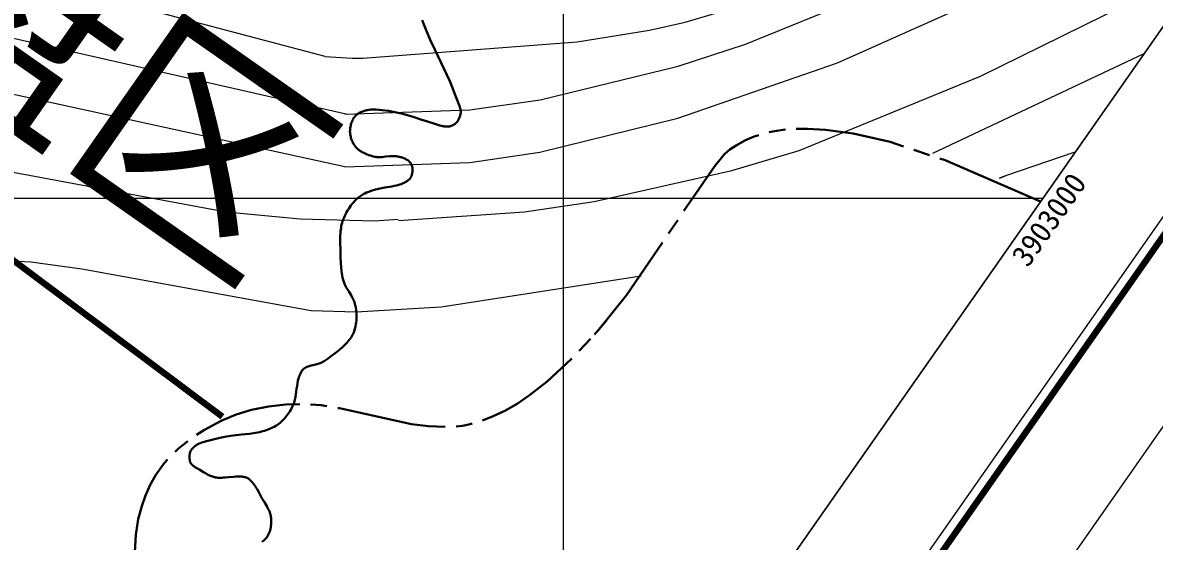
# Model space of a CAD drawing. Header units: inches. Extents: x 36473197 to 36486087, y 3899343 to 3911260.
# Drawn here: x 36483505 to 36484541, y 3902687 to 3903161 of the extents above; entities that cross this region are included whole.
import ezdxf

# ---------------------------------------------------------------- set-up
doc = ezdxf.new("R2010")
doc.units = ezdxf.units.IN
doc.header["$MEASUREMENT"] = 0
doc.linetypes.add('可采边界', pattern=[0.047, 0.02, -0.002, 0.003, -0.002, 0.02])
doc.layers.get('Defpoints').update_dxf_attribs({"lineweight": 0})
for name, color, linetype, lineweight in [('可采边界', 7, 'Continuous', 0), ('向北背斜轴', 7, 'Continuous', 0), ('四盘区辅运巷', 7, 'Continuous', 0), ('水系', 7, 'Continuous', 0), ('等值线', 7, 'Continuous', 0), ('经纬网', 7, 'Continuous', 0), ('西区开拓设计', 7, 'Continuous', 0), ('采掘图', 7, 'Continuous', 0)]:
    doc.layers.add(name, color=color, linetype=linetype, lineweight=lineweight)
doc.styles.add('仿宋', font='simfang.ttf')
doc.styles.add('黑体', font='simhei.ttf')
doc.dimstyles.get("Standard").update_dxf_attribs({"dimtxt": 30, "dimasz": 20, "dimexe": 0.18, "dimexo": 0.0625, "dimgap": 0.09, "dimtad": 1, "dimdec": 0, "dimzin": 0, "dimdsep": 46, "dimtxsty": '仿宋', "dimcen": 0.09, "dimclrd": 150, "dimclre": 150, "dimadec": 0, "dimazin": 0, "dimtfac": 1, "dimtdec": 0, "dimtofl": 0, "dimtmove": 0, "dimatfit": 3, "dimfxl": 1, "dimtolj": 1, "dimtzin": 0, "dimlwd": 0, "dimarcsym": 0})

# ---------------------------------------------------------------- blocks, each defined once
blk = doc.blocks.new('*D205')
at = {"layer": 'Defpoints', "color": 0, "transparency": 16777216}
for p in [(36485936.1, 3904772.9), (36482207.8, 3899448.4), (36482358.8, 3899342.7)]:
    blk.add_point(p, dxfattribs=at)
at = {"layer": '四盘区辅运巷', "color": 150, "lineweight": -2, "transparency": 16777216}
for p, q in [((36485936.1, 3904772.8), (36486087.3, 3904667)), ((36482207.8, 3899448.4), (36482359, 3899342.6))]:
    blk.add_line(p, q, dxfattribs=at)
at = {"layer": '四盘区辅运巷', "color": 150, "lineweight": 0, "transparency": 16777216}
blk.add_line((36486075.7, 3904650.7), (36482370.3, 3899359), dxfattribs=at)
at = {"layer": '四盘区辅运巷', "color": 150, "transparency": 16777216}
for points in [[(36486073, 3904652.6), (36486078.4, 3904648.8), (36486087.2, 3904667.1)], [(36482367.6, 3899361), (36482373, 3899357.1), (36482358.8, 3899342.7)]]:
    blk.add_solid(points, dxfattribs=at)
at = {"layer": '四盘区辅运巷', "color": 0, "transparency": 16777216, "insert": (36484210.5, 3902013.6), "char_height": 30, "attachment_point": 5, "rotation": 54.9991, "style": '仿宋'}
blk.add_mtext('\\A1;650', dxfattribs=at)

msp = doc.modelspace()

# ---------------------------------------------------------------- linework, layer by layer
at = {"layer": '可采边界', "linetype": '可采边界', "lineweight": 30, "ltscale": 5000}
msp.add_line((36484039.5, 3902888.4), (36484028.6, 3902875.7), dxfattribs=at)
at = {"layer": '可采边界', "linetype": '可采边界', "lineweight": 30, "ltscale": 5000, "flags": 128}
msp.add_lwpolyline([(36484436.4, 3902997.3), (36484349.2, 3903035), (36484299.1, 3903051.8), (36484265.2, 3903059.6), (36484239.9, 3903063), (36484223.4, 3903063.9), (36484207, 3903063.5), (36484194.9, 3903062.1), (36484187, 3903060.6), (36484183.1, 3903059.6), (36484174.4, 3903056.7), (36484166, 3903053.1), (36484158, 3903048.7), (36484152.4, 3903044.9), (36484150.6, 3903043.4), (36484147.2, 3903040.2), (36484138.1, 3903029.4), (36484057.8, 3902911.8), (36484029.1, 3902876.2), (36484007, 3902853), (36483985.1, 3902832.8), (36483968.9, 3902820.1), (36483957.6, 3902812.3), (36483946.5, 3902806), (36483935.7, 3902800.9), (36483924.7, 3902796.6), (36483913.4, 3902793.3), (36483907.6, 3902792.1), (36483900, 3902791.3), (36483892.3, 3902791.1), (36483876.7, 3902791.9), (36483861.1, 3902793.8), (36483795.2, 3902808.2), (36483778.3, 3902811), (36483762.3, 3902812), (36483746.2, 3902811.6), (36483730.3, 3902809.9), (36483714.6, 3902806.9), (36483700.5, 3902802.4), (36483686.8, 3902796.7), (36483671.6, 3902788.6), (36483659.4, 3902780.6), (36483648, 3902771.5), (36483640.2, 3902764.1), (36483635.3, 3902758.7), (36483633.1, 3902755.9), (36483627.2, 3902747.3), (36483622.1, 3902738.1), (36483617.7, 3902728.6), (36483614.2, 3902718.7), (36483611.1, 3902706.8), (36483608.9, 3902692.5), (36483607.7, 3902671.8), (36483608.4, 3902650.2), (36483612.4, 3902616.9), (36483631.1, 3902534.7), (36483666.8, 3902422.1), (36483717.2, 3902302.6), (36483737.1, 3902264.3), (36483826.4, 3902126.1)], dxfattribs=at)
at = {"layer": '向北背斜轴', "color": 1, "lineweight": 100, "true_color": 0xff0000, "flags": 128}
msp.add_lwpolyline([(36482788.2, 3903184), (36482847.1, 3903146.2), (36482865.1, 3903136.8), (36482874.3, 3903132.9), (36482880.5, 3903130.7), (36482883.6, 3903129.9), (36482888.5, 3903128.9), (36482898.3, 3903127.8), (36482913.2, 3903127.4), (36482943.8, 3903129.8), (36483048.7, 3903145.9), (36483064.8, 3903146.6), (36483096.8, 3903145.8), (36483144.1, 3903140.3), (36483174.9, 3903133.8), (36483195.9, 3903127.4), (36483236.8, 3903111.1), (36483296.2, 3903080.9), (36483410.5, 3903007.6), (36483687.8, 3902800.6)], dxfattribs=at)
at = {"layer": '四盘区辅运巷', "color": 7, "linetype": 'Continuous', "flags": 128}
for points in [[(36473197.2, 3905757.9), (36482207.8, 3899448.4), (36485936.1, 3904772.9), (36476925.5, 3911082.4), (36473197.2, 3905757.9)], [(36473350.4, 3905784.9), (36482180.7, 3899601.6), (36485782.9, 3904745.9), (36476952.5, 3910929.2), (36473350.4, 3905784.9)], [(36482156.2, 3899740.9), (36485046.9, 3903869.2)]]:
    msp.add_lwpolyline(points, dxfattribs=at)
at = {"layer": '四盘区辅运巷', "color": 7, "linetype": 'Continuous', "lineweight": 100, "flags": 128}
msp.add_lwpolyline([(36473336.5, 3905782.5), (36482183.2, 3899587.7), (36485796.8, 3904748.3), (36476950.1, 3910943.1), (36473336.5, 3905782.5)], dxfattribs=at)
at = {"layer": '水系', "color": 151, "linetype": 'Continuous', "lineweight": 30, "true_color": 0x7fbfff, "flags": 128}
msp.add_lwpolyline([(36483724.3, 3902686.1), (36483725.1, 3902686.6), (36483725.8, 3902687.2), (36483726.5, 3902687.8), (36483727.1, 3902688.4), (36483727.5, 3902688.8), (36483727.8, 3902689.1), (36483728.4, 3902689.8), (36483728.6, 3902690), (36483728.8, 3902690.3), (36483729.1, 3902690.8), (36483729.4, 3902691.4), (36483729.7, 3902691.9), (36483730, 3902692.5), (36483730.3, 3902693.1), (36483730.8, 3902694.3), (36483731.3, 3902695.6), (36483731.7, 3902696.8), (36483732, 3902698.1), (36483732.3, 3902699.4), (36483732.5, 3902700.8), (36483732.7, 3902702.3), (36483732.7, 3902703.7), (36483732.8, 3902705.2), (36483732.7, 3902706.7), (36483732.6, 3902707.4), (36483732.6, 3902708.1), (36483732.5, 3902708.8), (36483732.4, 3902709.5), (36483732.1, 3902710.9), (36483731.8, 3902711.9), (36483731.4, 3902712.9), (36483731.1, 3902713.9), (36483730.7, 3902714.8), (36483729.7, 3902716.7), (36483728.7, 3902718.6), (36483726.5, 3902722.3), (36483724.2, 3902726.1), (36483721.3, 3902731.5), (36483719.8, 3902734.1), (36483719, 3902735.4), (36483718.2, 3902736.7), (36483717.4, 3902737.9), (36483716.5, 3902739.1), (36483715.6, 3902740.2), (36483715.2, 3902740.8), (36483714.7, 3902741.3), (36483714.2, 3902741.8), (36483713.8, 3902742.3), (36483713.3, 3902742.7), (36483712.8, 3902743.2), (36483712.2, 3902743.6), (36483712, 3902743.8), (36483711.7, 3902744), (36483711.4, 3902744.2), (36483711.2, 3902744.3), (36483710.9, 3902744.5), (36483710.6, 3902744.6), (36483710.4, 3902744.7), (36483710.1, 3902744.8), (36483709.7, 3902745), (36483709.2, 3902745.1), (36483708.7, 3902745.2), (36483708.2, 3902745.3), (36483707.7, 3902745.4), (36483706.7, 3902745.6), (36483705.7, 3902745.7), (36483704.7, 3902745.7), (36483702.5, 3902745.8), (36483700.4, 3902745.7), (36483698.1, 3902745.6), (36483693.7, 3902745.2), (36483690.6, 3902744.9), (36483689.1, 3902744.8), (36483687.6, 3902744.7), (36483686.1, 3902744.6), (36483684.6, 3902744.7), (36483683.9, 3902744.7), (36483683.1, 3902744.8), (36483682.4, 3902744.8), (36483681.7, 3902745), (36483681.2, 3902745.1), (36483680.7, 3902745.2), (36483679.8, 3902745.5), (36483678.9, 3902745.8), (36483678, 3902746.1), (36483676.2, 3902746.9), (36483674.4, 3902747.8), (36483672.7, 3902748.8), (36483670.9, 3902749.8), (36483667.5, 3902752), (36483665.2, 3902753.2), (36483664, 3902753.9), (36483662.9, 3902754.5), (36483662.4, 3902754.9), (36483661.9, 3902755.2), (36483661.4, 3902755.6), (36483660.9, 3902756), (36483660.7, 3902756.2), (36483660.5, 3902756.4), (36483660.3, 3902756.6), (36483660.1, 3902756.8), (36483659.9, 3902757), (36483659.7, 3902757.3), (36483659.5, 3902757.5), (36483659.3, 3902757.8), (36483659.2, 3902758), (36483659, 3902758.3), (36483658.9, 3902758.6), (36483658.8, 3902758.8), (36483658.7, 3902759.1), (36483658.6, 3902759.4), (36483658.4, 3902760), (36483658.2, 3902760.6), (36483658.1, 3902761.3), (36483658, 3902761.9), (36483657.9, 3902762.5), (36483657.9, 3902763.2), (36483657.9, 3902763.8), (36483657.9, 3902764.5), (36483657.9, 3902765.1), (36483658, 3902765.8), (36483658.1, 3902766.1), (36483658.1, 3902766.4), (36483658.2, 3902766.7), (36483658.2, 3902767), (36483658.4, 3902767.6), (36483658.6, 3902768), (36483658.7, 3902768.5), (36483658.9, 3902768.9), (36483659.1, 3902769.2), (36483659.4, 3902769.6), (36483659.6, 3902770), (36483659.8, 3902770.4), (36483660.1, 3902770.8), (36483660.4, 3902771.1), (36483660.6, 3902771.5), (36483660.9, 3902771.8), (36483661.2, 3902772.1), (36483661.6, 3902772.5), (36483661.9, 3902772.8), (36483662.5, 3902773.4), (36483662.8, 3902773.6), (36483663.1, 3902773.8), (36483663.7, 3902774.2), (36483664.4, 3902774.6), (36483665, 3902775), (36483665.6, 3902775.3), (36483666.3, 3902775.6), (36483667.7, 3902776.2), (36483669.1, 3902776.8), (36483670.5, 3902777.3), (36483673.4, 3902778.2), (36483679.5, 3902779.8), (36483685.6, 3902781.3), (36483691.7, 3902782.4), (36483698, 3902783.4), (36483705.5, 3902784.2), (36483712.9, 3902785), (36483716.6, 3902785.5), (36483720.3, 3902786.1), (36483722.1, 3902786.5), (36483723.8, 3902786.9), (36483727.4, 3902787.9), (36483729, 3902788.4), (36483730.6, 3902789.1), (36483732.2, 3902789.8), (36483733.8, 3902790.5), (36483735.3, 3902791.3), (36483736.8, 3902792.2), (36483737.6, 3902792.6), (36483738.3, 3902793.1), (36483739.7, 3902794.1), (36483740.9, 3902795), (36483742, 3902796), (36483743.1, 3902797.1), (36483744.1, 3902798.2), (36483745.1, 3902799.3), (36483746.1, 3902800.5), (36483747.1, 3902801.7), (36483748, 3902802.9), (36483748.8, 3902804.2), (36483749.7, 3902805.4), (36483750.5, 3902806.7), (36483751.3, 3902808), (36483752, 3902809.4), (36483752.6, 3902810.7), (36483752.9, 3902811.4), (36483753.2, 3902812.1), (36483753.7, 3902813.5), (36483754.1, 3902814.7), (36483754.4, 3902816), (36483754.9, 3902818.5), (36483755.6, 3902823.5), (36483755.9, 3902826.1), (36483756.3, 3902828.6), (36483757.2, 3902833.7), (36483757.6, 3902835.2), (36483758, 3902836.6), (36483758.5, 3902838), (36483758.8, 3902838.7), (36483759.1, 3902839.4), (36483759.4, 3902840), (36483759.7, 3902840.7), (36483760, 3902841.3), (36483760.4, 3902841.9), (36483760.8, 3902842.5), (36483761, 3902842.8), (36483761.2, 3902843), (36483761.4, 3902843.3), (36483761.6, 3902843.6), (36483761.8, 3902843.8), (36483762.1, 3902844), (36483762.2, 3902844.2), (36483762.4, 3902844.3), (36483762.6, 3902844.5), (36483762.8, 3902844.6), (36483763.2, 3902844.9), (36483763.6, 3902845.1), (36483764.1, 3902845.3), (36483764.5, 3902845.6), (36483765.4, 3902846), (36483766.4, 3902846.3), (36483767.3, 3902846.6), (36483769.3, 3902847.2), (36483773.4, 3902848.3), (36483777.5, 3902849.5), (36483778.5, 3902849.9), (36483779.4, 3902850.4), (36483781.2, 3902851.4), (36483782.9, 3902852.5), (36483784.7, 3902853.6), (36483788, 3902856.1), (36483791.3, 3902858.6), (36483793.6, 3902860.5), (36483795.9, 3902862.4), (36483798.1, 3902864.3), (36483800.2, 3902866.4), (36483801.2, 3902867.4), (36483802.2, 3902868.5), (36483803.1, 3902869.6), (36483804.1, 3902870.7), (36483804.9, 3902871.8), (36483805.8, 3902873), (36483806.1, 3902873.6), (36483806.5, 3902874.2), (36483807.2, 3902875.4), (36483807.6, 3902876.2), (36483807.9, 3902876.9), (36483808.5, 3902878.5), (36483809, 3902880.1), (36483809.5, 3902881.7), (36483809.9, 3902883.4), (36483810.2, 3902885), (36483810.5, 3902886.7), (36483810.6, 3902888.4), (36483810.7, 3902889.6), (36483810.8, 3902890.8), (36483810.7, 3902893.2), (36483810.6, 3902895.5), (36483810.3, 3902897.9), (36483810, 3902900.3), (36483809.7, 3902901.5), (36483809.5, 3902902.6), (36483809.2, 3902903.8), (36483808.9, 3902904.9), (36483808.5, 3902906.1), (36483808.1, 3902907.2), (36483807.6, 3902908.1), (36483807.1, 3902909.1), (36483806.1, 3902911), (36483803.9, 3902914.6), (36483802.8, 3902916.5), (36483801.7, 3902918.3), (36483801.1, 3902919.3), (36483800.6, 3902920.2), (36483799.7, 3902922.1), (36483799.3, 3902923), (36483799, 3902923.9), (36483798.5, 3902925.8), (36483798, 3902927.7), (36483797.6, 3902929.6), (36483797, 3902933.5), (36483796.6, 3902937.4), (36483796.1, 3902945.4), (36483796, 3902953.4), (36483795.8, 3902959.6), (36483795.8, 3902962.6), (36483795.9, 3902965.7), (36483796.1, 3902968.7), (36483796.2, 3902970.2), (36483796.4, 3902971.7), (36483796.6, 3902973.2), (36483796.8, 3902974.7), (36483797.1, 3902976.2), (36483797.5, 3902977.7), (36483798, 3902979.4), (36483798.6, 3902981), (36483799.3, 3902982.7), (36483800.1, 3902984.3), (36483800.9, 3902986), (36483801.7, 3902987.6), (36483802.6, 3902989.1), (36483803.6, 3902990.7), (36483804.6, 3902992.2), (36483805.6, 3902993.6), (36483806.7, 3902995.1), (36483807.9, 3902996.5), (36483809.1, 3902997.8), (36483810.3, 3902999.1), (36483811, 3902999.7), (36483811.6, 3903000.3), (36483813, 3903001.4), (36483813.8, 3903002), (36483814.6, 3903002.6), (36483815.5, 3903003.1), (36483816.4, 3903003.7), (36483817.3, 3903004.2), (36483818.2, 3903004.6), (36483820, 3903005.5), (36483822, 3903006.3), (36483824, 3903007), (36483828.1, 3903008.2), (36483832.3, 3903009.2), (36483836.6, 3903010), (36483841, 3903010.8), (36483843.2, 3903011.2), (36483845.3, 3903011.6), (36483847.4, 3903012.1), (36483849.5, 3903012.6), (36483850.5, 3903012.9), (36483851.5, 3903013.3), (36483853.5, 3903014.1), (36483854.3, 3903014.5), (36483855.2, 3903014.9), (36483856.1, 3903015.4), (36483856.5, 3903015.6), (36483856.9, 3903015.9), (36483857.3, 3903016.2), (36483857.7, 3903016.4), (36483858.1, 3903016.7), (36483858.4, 3903017), (36483858.8, 3903017.3), (36483859.1, 3903017.7), (36483859.3, 3903017.8), (36483859.4, 3903018), (36483859.7, 3903018.4), (36483859.9, 3903018.7), (36483860.1, 3903018.9), (36483860.3, 3903019.2), (36483860.5, 3903019.6), (36483860.6, 3903019.9), (36483860.8, 3903020.2), (36483861, 3903020.8), (36483861.3, 3903021.5), (36483861.5, 3903022.2), (36483861.7, 3903022.9), (36483861.8, 3903023.6), (36483861.9, 3903024.3), (36483862, 3903025), (36483862, 3903025.7), (36483862, 3903026.4), (36483862, 3903026.8), (36483862, 3903027.1), (36483862, 3903027.5), (36483862, 3903027.8), (36483861.9, 3903028.2), (36483861.9, 3903028.5), (36483861.8, 3903028.9), (36483861.7, 3903029.2), (36483861.6, 3903029.6), (36483861.5, 3903029.9), (36483861.3, 3903030.3), (36483861.2, 3903030.6), (36483861, 3903030.9), (36483860.8, 3903031.3), (36483860.7, 3903031.6), (36483860.5, 3903031.9), (36483860.3, 3903032.2), (36483860, 3903032.6), (36483859.8, 3903032.9), (36483859.6, 3903033.2), (36483859.4, 3903033.5), (36483859.1, 3903033.7), (36483858.9, 3903034), (36483858.6, 3903034.3), (36483858.3, 3903034.5), (36483857.9, 3903034.8), (36483857.6, 3903035.1), (36483857.2, 3903035.3), (36483856.8, 3903035.6), (36483856.5, 3903035.8), (36483855.7, 3903036.2), (36483854.9, 3903036.6), (36483854.1, 3903036.9), (36483853.2, 3903037.2), (36483852.4, 3903037.5), (36483851.5, 3903037.8), (36483850.6, 3903038), (36483849.7, 3903038.2), (36483848.8, 3903038.4), (36483847.9, 3903038.6), (36483847, 3903038.7), (36483845.1, 3903038.9), (36483844.2, 3903038.9), (36483843.2, 3903038.9), (36483841.3, 3903038.8), (36483837.5, 3903038.4), (36483835.6, 3903038.2), (36483833.8, 3903038), (36483832.8, 3903038), (36483831.9, 3903037.9), (36483830.9, 3903037.9), (36483830, 3903037.9), (36483829.3, 3903038), (36483828.6, 3903038.1), (36483827.2, 3903038.3), (36483825.9, 3903038.6), (36483824.5, 3903039), (36483823.2, 3903039.3), (36483821.9, 3903039.8), (36483820.6, 3903040.3), (36483819.3, 3903040.8), (36483818.1, 3903041.4), (36483816.9, 3903042), (36483815.7, 3903042.6), (36483814.6, 3903043.3), (36483814, 3903043.7), (36483813.5, 3903044.1), (36483812.9, 3903044.5), (36483812.4, 3903044.9), (36483811.9, 3903045.3), (36483811.4, 3903045.7), (36483810.9, 3903046.2), (36483810.5, 3903046.7), (36483810.2, 3903047), (36483809.9, 3903047.4), (36483809.3, 3903048.1), (36483808.8, 3903048.9), (36483808.3, 3903049.7), (36483807.8, 3903050.5), (36483807.4, 3903051.3), (36483807, 3903052.2), (36483806.6, 3903053.1), (36483806.2, 3903053.9), (36483805.9, 3903054.8), (36483805.6, 3903055.7), (36483805.4, 3903056.7), (36483805.1, 3903057.6), (36483805, 3903058.5), (36483804.8, 3903059.4), (36483804.8, 3903060.4), (36483804.7, 3903060.9), (36483804.7, 3903061.4), (36483804.8, 3903062.5), (36483804.9, 3903063.5), (36483805, 3903064.6), (36483805.2, 3903065.6), (36483805.4, 3903066.7), (36483805.6, 3903067.7), (36483805.9, 3903068.7), (36483806.3, 3903069.7), (36483806.7, 3903070.6), (36483807.1, 3903071.6), (36483807.6, 3903072.5), (36483807.8, 3903072.9), (36483808.1, 3903073.4), (36483808.3, 3903073.8), (36483808.6, 3903074.2), (36483808.9, 3903074.6), (36483809.2, 3903075), (36483809.5, 3903075.4), (36483809.9, 3903075.8), (36483810.2, 3903076.1), (36483810.5, 3903076.3), (36483810.8, 3903076.6), (36483811.1, 3903076.9), (36483811.8, 3903077.4), (36483812.5, 3903077.8), (36483813.3, 3903078.3), (36483814, 3903078.7), (36483814.8, 3903079), (36483815.6, 3903079.4), (36483816.4, 3903079.7), (36483817.2, 3903080), (36483818.1, 3903080.3), (36483818.9, 3903080.5), (36483819.8, 3903080.8), (36483820.7, 3903081), (36483822.4, 3903081.3), (36483823.9, 3903081.4), (36483825.4, 3903081.5), (36483826.8, 3903081.5), (36483828.3, 3903081.5), (36483831.2, 3903081.3), (36483834.2, 3903081), (36483840.1, 3903080.2), (36483845.9, 3903079.1), (36483851.8, 3903077.9), (36483857.5, 3903076.4), (36483863.6, 3903074.4), (36483869.6, 3903072.4), (36483875.6, 3903070.5), (36483881.6, 3903068.6), (36483885.1, 3903067.4), (36483886.9, 3903066.9), (36483888.6, 3903066.4), (36483889.5, 3903066.3), (36483890.4, 3903066.1), (36483891.2, 3903065.9), (36483892.1, 3903065.8), (36483892.5, 3903065.8), (36483893, 3903065.8), (36483893.4, 3903065.8), (36483893.8, 3903065.8), (36483894.2, 3903065.8), (36483894.7, 3903065.8), (36483895.1, 3903065.8), (36483895.5, 3903065.9), (36483896, 3903066), (36483896.4, 3903066.1), (36483896.8, 3903066.2), (36483897.3, 3903066.4), (36483897.7, 3903066.6), (36483898.1, 3903066.7), (36483898.6, 3903066.9), (36483899, 3903067.1), (36483899.4, 3903067.4), (36483899.8, 3903067.6), (36483900.2, 3903067.8), (36483900.6, 3903068.1), (36483901, 3903068.4), (36483901.3, 3903068.6), (36483901.7, 3903068.9), (36483902, 3903069.3), (36483902.3, 3903069.5), (36483902.5, 3903069.8), (36483902.7, 3903070.1), (36483903, 3903070.4), (36483903.4, 3903071), (36483903.8, 3903071.6), (36483904.1, 3903072.2), (36483904.5, 3903072.9), (36483904.8, 3903073.6), (36483905.1, 3903074.3), (36483905.3, 3903075), (36483905.5, 3903075.7), (36483905.7, 3903076.4), (36483905.9, 3903077.1), (36483906, 3903077.9), (36483906.1, 3903078.2), (36483906.1, 3903078.6), (36483906.1, 3903079), (36483906.1, 3903079.3), (36483906.2, 3903079.7), (36483906.1, 3903080.1), (36483906.1, 3903080.4), (36483906.1, 3903080.7), (36483906, 3903081.3), (36483905.9, 3903081.9), (36483905.7, 3903082.5), (36483905.4, 3903083.6), (36483905, 3903084.8), (36483904, 3903087.1), (36483903.1, 3903089.5), (36483900.8, 3903095.5), (36483898.6, 3903101.4), (36483896.1, 3903107.4), (36483893.5, 3903113.3), (36483890.7, 3903119.1), (36483887.9, 3903124.8), (36483885.1, 3903130.5), (36483882.3, 3903136.2), (36483878.2, 3903145.1), (36483874.4, 3903154.1), (36483870.9, 3903163.3)], dxfattribs=at)
msp.add_lwpolyline([(36483724.3, 3902686.1), (36483725.1, 3902686.6), (36483725.8, 3902687.2), (36483726.5, 3902687.8), (36483727.1, 3902688.4), (36483727.5, 3902688.8), (36483727.8, 3902689.1), (36483728.4, 3902689.8), (36483728.6, 3902690), (36483728.8, 3902690.3), (36483729.1, 3902690.8), (36483729.4, 3902691.4), (36483729.7, 3902691.9), (36483730, 3902692.5), (36483730.3, 3902693.1), (36483730.8, 3902694.3), (36483731.3, 3902695.6), (36483731.7, 3902696.8), (36483732, 3902698.1), (36483732.3, 3902699.4), (36483732.5, 3902700.8), (36483732.7, 3902702.3), (36483732.7, 3902703.7), (36483732.8, 3902705.2), (36483732.7, 3902706.7), (36483732.6, 3902707.4), (36483732.6, 3902708.1), (36483732.5, 3902708.8), (36483732.4, 3902709.5), (36483732.1, 3902710.9), (36483731.8, 3902711.9), (36483731.4, 3902712.9), (36483731.1, 3902713.9), (36483730.7, 3902714.8), (36483729.7, 3902716.7), (36483728.7, 3902718.6), (36483726.5, 3902722.3), (36483724.2, 3902726.1), (36483721.3, 3902731.5), (36483719.8, 3902734.1), (36483719, 3902735.4), (36483718.2, 3902736.7), (36483717.4, 3902737.9), (36483716.5, 3902739.1), (36483715.6, 3902740.2), (36483715.2, 3902740.8), (36483714.7, 3902741.3), (36483714.2, 3902741.8), (36483713.8, 3902742.3), (36483713.3, 3902742.7), (36483712.8, 3902743.2), (36483712.2, 3902743.6), (36483712, 3902743.8), (36483711.7, 3902744), (36483711.4, 3902744.2), (36483711.2, 3902744.3), (36483710.9, 3902744.5), (36483710.6, 3902744.6), (36483710.4, 3902744.7), (36483710.1, 3902744.8), (36483709.7, 3902745), (36483709.2, 3902745.1), (36483708.7, 3902745.2), (36483708.2, 3902745.3), (36483707.7, 3902745.4), (36483706.7, 3902745.6), (36483705.7, 3902745.7), (36483704.7, 3902745.7), (36483702.5, 3902745.8), (36483700.4, 3902745.7), (36483698.1, 3902745.6), (36483693.7, 3902745.2), (36483690.6, 3902744.9), (36483689.1, 3902744.8), (36483687.6, 3902744.7), (36483686.1, 3902744.6), (36483684.6, 3902744.7), (36483683.9, 3902744.7), (36483683.1, 3902744.8), (36483682.4, 3902744.8), (36483681.7, 3902745), (36483681.2, 3902745.1), (36483680.7, 3902745.2), (36483679.8, 3902745.5), (36483678.9, 3902745.8), (36483678, 3902746.1), (36483676.2, 3902746.9), (36483674.4, 3902747.8), (36483672.7, 3902748.8), (36483670.9, 3902749.8), (36483667.5, 3902752), (36483665.2, 3902753.2), (36483664, 3902753.9), (36483662.9, 3902754.5), (36483662.4, 3902754.9), (36483661.9, 3902755.2), (36483661.4, 3902755.6), (36483660.9, 3902756), (36483660.7, 3902756.2), (36483660.5, 3902756.4), (36483660.3, 3902756.6), (36483660.1, 3902756.8), (36483659.9, 3902757), (36483659.7, 3902757.3), (36483659.5, 3902757.5), (36483659.3, 3902757.8), (36483659.2, 3902758), (36483659, 3902758.3), (36483658.9, 3902758.6), (36483658.8, 3902758.8), (36483658.7, 3902759.1), (36483658.6, 3902759.4), (36483658.4, 3902760), (36483658.2, 3902760.6), (36483658.1, 3902761.3), (36483658, 3902761.9), (36483657.9, 3902762.5), (36483657.9, 3902763.2), (36483657.9, 3902763.8), (36483657.9, 3902764.5), (36483657.9, 3902765.1), (36483658, 3902765.8), (36483658.1, 3902766.1), (36483658.1, 3902766.4), (36483658.2, 3902766.7), (36483658.2, 3902767), (36483658.4, 3902767.6), (36483658.6, 3902768), (36483658.7, 3902768.5), (36483658.9, 3902768.9), (36483659.1, 3902769.2), (36483659.4, 3902769.6), (36483659.6, 3902770), (36483659.8, 3902770.4), (36483660.1, 3902770.8), (36483660.4, 3902771.1), (36483660.6, 3902771.5), (36483660.9, 3902771.8), (36483661.2, 3902772.1), (36483661.6, 3902772.5), (36483661.9, 3902772.8), (36483662.5, 3902773.4), (36483662.8, 3902773.6), (36483663.1, 3902773.8), (36483663.7, 3902774.2), (36483664.4, 3902774.6), (36483665, 3902775), (36483665.6, 3902775.3), (36483666.3, 3902775.6), (36483667.7, 3902776.2), (36483669.1, 3902776.8), (36483670.5, 3902777.3), (36483673.4, 3902778.2), (36483679.5, 3902779.8), (36483685.6, 3902781.3), (36483691.7, 3902782.4), (36483698, 3902783.4), (36483705.5, 3902784.2), (36483712.9, 3902785), (36483716.6, 3902785.5), (36483720.3, 3902786.1), (36483722.1, 3902786.5), (36483723.8, 3902786.9), (36483727.4, 3902787.9), (36483729, 3902788.4), (36483730.6, 3902789.1), (36483732.2, 3902789.8), (36483733.8, 3902790.5), (36483735.3, 3902791.3), (36483736.8, 3902792.2), (36483737.6, 3902792.6), (36483738.3, 3902793.1), (36483739.7, 3902794.1), (36483740.9, 3902795), (36483742, 3902796), (36483743.1, 3902797.1), (36483744.1, 3902798.2), (36483745.1, 3902799.3), (36483746.1, 3902800.5), (36483747.1, 3902801.7), (36483748, 3902802.9), (36483748.8, 3902804.2), (36483749.7, 3902805.4), (36483750.5, 3902806.7), (36483751.3, 3902808), (36483752, 3902809.4), (36483752.6, 3902810.7), (36483752.9, 3902811.4), (36483753.2, 3902812.1), (36483753.7, 3902813.5), (36483754.1, 3902814.7), (36483754.4, 3902816), (36483754.9, 3902818.5), (36483755.6, 3902823.5), (36483755.9, 3902826.1), (36483756.3, 3902828.6), (36483757.2, 3902833.7), (36483757.6, 3902835.2), (36483758, 3902836.6), (36483758.5, 3902838), (36483758.8, 3902838.7), (36483759.1, 3902839.4), (36483759.4, 3902840), (36483759.7, 3902840.7), (36483760, 3902841.3), (36483760.4, 3902841.9), (36483760.8, 3902842.5), (36483761, 3902842.8), (36483761.2, 3902843), (36483761.4, 3902843.3), (36483761.6, 3902843.6), (36483761.8, 3902843.8), (36483762.1, 3902844), (36483762.2, 3902844.2), (36483762.4, 3902844.3), (36483762.6, 3902844.5), (36483762.8, 3902844.6), (36483763.2, 3902844.9), (36483763.6, 3902845.1), (36483764.1, 3902845.3), (36483764.5, 3902845.6), (36483765.4, 3902846), (36483766.4, 3902846.3), (36483767.3, 3902846.6), (36483769.3, 3902847.2), (36483773.4, 3902848.3), (36483777.5, 3902849.5), (36483778.5, 3902849.9), (36483779.4, 3902850.4), (36483781.2, 3902851.4), (36483782.9, 3902852.5), (36483784.7, 3902853.6), (36483788, 3902856.1), (36483791.3, 3902858.6), (36483793.6, 3902860.5), (36483795.9, 3902862.4), (36483798.1, 3902864.3), (36483800.2, 3902866.4), (36483801.2, 3902867.4), (36483802.2, 3902868.5), (36483803.1, 3902869.6), (36483804.1, 3902870.7), (36483804.9, 3902871.8), (36483805.8, 3902873), (36483806.1, 3902873.6), (36483806.5, 3902874.2), (36483807.2, 3902875.4), (36483807.6, 3902876.2), (36483807.9, 3902876.9), (36483808.5, 3902878.5), (36483809, 3902880.1), (36483809.5, 3902881.7), (36483809.9, 3902883.4), (36483810.2, 3902885), (36483810.5, 3902886.7), (36483810.6, 3902888.4), (36483810.7, 3902889.6), (36483810.8, 3902890.8), (36483810.7, 3902893.2), (36483810.6, 3902895.5), (36483810.3, 3902897.9), (36483810, 3902900.3), (36483809.7, 3902901.5), (36483809.5, 3902902.6), (36483809.2, 3902903.8), (36483808.9, 3902904.9), (36483808.5, 3902906.1), (36483808.1, 3902907.2), (36483807.6, 3902908.1), (36483807.1, 3902909.1), (36483806.1, 3902911), (36483803.9, 3902914.6), (36483802.8, 3902916.5), (36483801.7, 3902918.3), (36483801.1, 3902919.3), (36483800.6, 3902920.2), (36483799.7, 3902922.1), (36483799.3, 3902923), (36483799, 3902923.9), (36483798.5, 3902925.8), (36483798, 3902927.7), (36483797.6, 3902929.6), (36483797, 3902933.5), (36483796.6, 3902937.4), (36483796.1, 3902945.4), (36483796, 3902953.4), (36483795.8, 3902959.6), (36483795.8, 3902962.6), (36483795.9, 3902965.7), (36483796.1, 3902968.7), (36483796.2, 3902970.2), (36483796.4, 3902971.7), (36483796.6, 3902973.2), (36483796.8, 3902974.7), (36483797.1, 3902976.2), (36483797.5, 3902977.7), (36483798, 3902979.4), (36483798.6, 3902981), (36483799.3, 3902982.7), (36483800.1, 3902984.3), (36483800.9, 3902986), (36483801.7, 3902987.6), (36483802.6, 3902989.1), (36483803.6, 3902990.7), (36483804.6, 3902992.2), (36483805.6, 3902993.6), (36483806.7, 3902995.1), (36483807.9, 3902996.5), (36483809.1, 3902997.8), (36483810.3, 3902999.1), (36483811, 3902999.7), (36483811.6, 3903000.3), (36483813, 3903001.4), (36483813.8, 3903002), (36483814.6, 3903002.6), (36483815.5, 3903003.1), (36483816.4, 3903003.7), (36483817.3, 3903004.2), (36483818.2, 3903004.6), (36483820, 3903005.5), (36483822, 3903006.3), (36483824, 3903007), (36483828.1, 3903008.2), (36483832.3, 3903009.2), (36483836.6, 3903010), (36483841, 3903010.8), (36483843.2, 3903011.2), (36483845.3, 3903011.6), (36483847.4, 3903012.1), (36483849.5, 3903012.6), (36483850.5, 3903012.9), (36483851.5, 3903013.3), (36483853.5, 3903014.1), (36483854.3, 3903014.5), (36483855.2, 3903014.9), (36483856.1, 3903015.4), (36483856.5, 3903015.6), (36483856.9, 3903015.9), (36483857.3, 3903016.2), (36483857.7, 3903016.4), (36483858.1, 3903016.7), (36483858.4, 3903017), (36483858.8, 3903017.3), (36483859.1, 3903017.7), (36483859.3, 3903017.8), (36483859.4, 3903018), (36483859.7, 3903018.4), (36483859.9, 3903018.7), (36483860.1, 3903018.9), (36483860.3, 3903019.2), (36483860.5, 3903019.6), (36483860.6, 3903019.9), (36483860.8, 3903020.2), (36483861, 3903020.8), (36483861.3, 3903021.5), (36483861.5, 3903022.2), (36483861.7, 3903022.9), (36483861.8, 3903023.6), (36483861.9, 3903024.3), (36483862, 3903025), (36483862, 3903025.7), (36483862, 3903026.4), (36483862, 3903026.8), (36483862, 3903027.1), (36483862, 3903027.5), (36483862, 3903027.8), (36483861.9, 3903028.2), (36483861.9, 3903028.5), (36483861.8, 3903028.9), (36483861.7, 3903029.2), (36483861.6, 3903029.6), (36483861.5, 3903029.9), (36483861.3, 3903030.3), (36483861.2, 3903030.6), (36483861, 3903030.9), (36483860.8, 3903031.3), (36483860.7, 3903031.6), (36483860.5, 3903031.9), (36483860.3, 3903032.2), (36483860, 3903032.6), (36483859.8, 3903032.9), (36483859.6, 3903033.2), (36483859.4, 3903033.5), (36483859.1, 3903033.7), (36483858.9, 3903034), (36483858.6, 3903034.3), (36483858.3, 3903034.5), (36483857.9, 3903034.8), (36483857.6, 3903035.1), (36483857.2, 3903035.3), (36483856.8, 3903035.6), (36483856.5, 3903035.8), (36483855.7, 3903036.2), (36483854.9, 3903036.6), (36483854.1, 3903036.9), (36483853.2, 3903037.2), (36483852.4, 3903037.5), (36483851.5, 3903037.8), (36483850.6, 3903038), (36483849.7, 3903038.2), (36483848.8, 3903038.4), (36483847.9, 3903038.6), (36483847, 3903038.7), (36483845.1, 3903038.9), (36483844.2, 3903038.9), (36483843.2, 3903038.9), (36483841.3, 3903038.8), (36483837.5, 3903038.4), (36483835.6, 3903038.2), (36483833.8, 3903038), (36483832.8, 3903038), (36483831.9, 3903037.9), (36483830.9, 3903037.9), (36483830, 3903037.9), (36483829.3, 3903038), (36483828.6, 3903038.1), (36483827.2, 3903038.3), (36483825.9, 3903038.6), (36483824.5, 3903039), (36483823.2, 3903039.3), (36483821.9, 3903039.8), (36483820.6, 3903040.3), (36483819.3, 3903040.8), (36483818.1, 3903041.4), (36483816.9, 3903042), (36483815.7, 3903042.6), (36483814.6, 3903043.3), (36483814, 3903043.7), (36483813.5, 3903044.1), (36483812.9, 3903044.5), (36483812.4, 3903044.9), (36483811.9, 3903045.3), (36483811.4, 3903045.7), (36483810.9, 3903046.2), (36483810.5, 3903046.7), (36483810.2, 3903047), (36483809.9, 3903047.4), (36483809.3, 3903048.1), (36483808.8, 3903048.9), (36483808.3, 3903049.7), (36483807.8, 3903050.5), (36483807.4, 3903051.3), (36483807, 3903052.2), (36483806.6, 3903053.1), (36483806.2, 3903053.9), (36483805.9, 3903054.8), (36483805.6, 3903055.7), (36483805.4, 3903056.7), (36483805.1, 3903057.6), (36483805, 3903058.5), (36483804.8, 3903059.4), (36483804.8, 3903060.4), (36483804.7, 3903060.9), (36483804.7, 3903061.4), (36483804.8, 3903062.5), (36483804.9, 3903063.5), (36483805, 3903064.6), (36483805.2, 3903065.6), (36483805.4, 3903066.7), (36483805.6, 3903067.7), (36483805.9, 3903068.7), (36483806.3, 3903069.7), (36483806.7, 3903070.6), (36483807.1, 3903071.6), (36483807.6, 3903072.5), (36483807.8, 3903072.9), (36483808.1, 3903073.4), (36483808.3, 3903073.8), (36483808.6, 3903074.2), (36483808.9, 3903074.6), (36483809.2, 3903075), (36483809.5, 3903075.4), (36483809.9, 3903075.8), (36483810.2, 3903076.1), (36483810.5, 3903076.3), (36483810.8, 3903076.6), (36483811.1, 3903076.9), (36483811.8, 3903077.4), (36483812.5, 3903077.8), (36483813.3, 3903078.3), (36483814, 3903078.7), (36483814.8, 3903079), (36483815.6, 3903079.4), (36483816.4, 3903079.7), (36483817.2, 3903080), (36483818.1, 3903080.3), (36483818.9, 3903080.5), (36483819.8, 3903080.8), (36483820.7, 3903081), (36483822.4, 3903081.3), (36483823.9, 3903081.4), (36483825.4, 3903081.5), (36483826.8, 3903081.5), (36483828.3, 3903081.5), (36483831.2, 3903081.3), (36483834.2, 3903081), (36483840.1, 3903080.2), (36483845.9, 3903079.1), (36483851.8, 3903077.9), (36483857.5, 3903076.4), (36483863.6, 3903074.4), (36483869.6, 3903072.4), (36483875.6, 3903070.5), (36483881.6, 3903068.6), (36483885.1, 3903067.4), (36483886.9, 3903066.9), (36483888.6, 3903066.4), (36483889.5, 3903066.3), (36483890.4, 3903066.1), (36483891.2, 3903065.9), (36483892.1, 3903065.8), (36483892.5, 3903065.8), (36483893, 3903065.8), (36483893.4, 3903065.8), (36483893.8, 3903065.8), (36483894.2, 3903065.8), (36483894.7, 3903065.8), (36483895.1, 3903065.8), (36483895.5, 3903065.9), (36483896, 3903066), (36483896.4, 3903066.1), (36483896.8, 3903066.2), (36483897.3, 3903066.4), (36483897.7, 3903066.6), (36483898.1, 3903066.7), (36483898.6, 3903066.9), (36483899, 3903067.1), (36483899.4, 3903067.4), (36483899.8, 3903067.6), (36483900.2, 3903067.8), (36483900.6, 3903068.1), (36483901, 3903068.4), (36483901.3, 3903068.6), (36483901.7, 3903068.9), (36483902, 3903069.3), (36483902.3, 3903069.5), (36483902.5, 3903069.8), (36483902.7, 3903070.1), (36483903, 3903070.4), (36483903.4, 3903071), (36483903.8, 3903071.6), (36483904.1, 3903072.2), (36483904.5, 3903072.9), (36483904.8, 3903073.6), (36483905.1, 3903074.3), (36483905.3, 3903075), (36483905.5, 3903075.7), (36483905.7, 3903076.4), (36483905.9, 3903077.1), (36483906, 3903077.9), (36483906.1, 3903078.2), (36483906.1, 3903078.6), (36483906.1, 3903079), (36483906.1, 3903079.3), (36483906.2, 3903079.7), (36483906.1, 3903080.1), (36483906.1, 3903080.4), (36483906.1, 3903080.7), (36483906, 3903081.3), (36483905.9, 3903081.9), (36483905.7, 3903082.5), (36483905.4, 3903083.6), (36483905, 3903084.8), (36483904, 3903087.1), (36483903.1, 3903089.5), (36483900.8, 3903095.5), (36483898.6, 3903101.4), (36483896.1, 3903107.4), (36483893.5, 3903113.3), (36483890.7, 3903119.1), (36483887.9, 3903124.8), (36483885.1, 3903130.5), (36483882.3, 3903136.2), (36483878.2, 3903145.1), (36483874.4, 3903154.1), (36483870.9, 3903163.3)], dxfattribs=at)
at = {"layer": '等值线', "color": 7, "linetype": 'Continuous', "lineweight": 0, "flags": 128}
for points in [[(36483782.2, 3903129.9), (36483806.9, 3903128.4), (36483816.4, 3903128.3), (36484012.5, 3903143.3), (36484078.7, 3903153.9), (36484111.3, 3903161.2), (36484153.8, 3903173.8), (36484236.9, 3903205.8), (36484508.2, 3903346.3), (36484552.5, 3903374.5), (36484572.7, 3903390.2), (36484586.5, 3903402.8), (36484594.9, 3903411.8), (36484602.5, 3903421.3), (36484605.9, 3903426.4), (36484610.5, 3903435), (36484614.4, 3903444.1), (36484620.9, 3903463.1), (36484648.1, 3903584.4)], [(36483800, 3903077.2), (36483914.5, 3903081.1), (36483978.8, 3903090.4), (36484105.1, 3903121.1), (36484166.7, 3903141.1), (36484250.8, 3903175.3), (36484592.2, 3903350.9), (36484614.5, 3903364.8), (36484634.9, 3903380), (36484648.5, 3903392.3), (36484656.6, 3903401.2), (36484661.9, 3903408.2), (36484665.1, 3903413.2), (36484666.5, 3903415.8), (36484668.4, 3903420.2), (36484671.6, 3903429.5), (36484674.9, 3903444.2), (36484677.6, 3903464.9), (36484680.9, 3903584.7)], [(36483800, 3903028.9), (36483914.5, 3903032.9), (36483978.5, 3903042.5), (36484104.7, 3903073.4), (36484250.9, 3903124.2), (36484415, 3903197.6), (36484689.3, 3903358.5)], [(36483849, 3902980.1), (36483964.4, 3902987.9), (36484028.1, 3902997.3), (36484154, 3903025.6), (36484215.7, 3903044), (36484381.7, 3903111.9), (36484588, 3903213.9)], [(36484531.1, 3903132.5), (36484337.8, 3903041.1)], [(36484468, 3903042.4), (36484404.6, 3903020.8), (36484404.6, 3903020.8), (36484398.9, 3903018.8), (36484404.6, 3903020.8)]]:
    msp.add_lwpolyline(points, dxfattribs=at)
at = {"layer": '等值线', "linetype": 'Continuous', "lineweight": 0, "flags": 128}
for points in [[(36483782.2, 3903129.9), (36483366.2, 3903239.9)], [(36483802.4, 3903077), (36483477.6, 3903150.8)], [(36483802.4, 3903077), (36483477.6, 3903150.8)], [(36483800, 3903028.9), (36483446.3, 3903106.1)], [(36483800, 3903028.9), (36483446.3, 3903106.1)], [(36483848.9, 3902981), (36483827.2, 3902979.3), (36483759.3, 3902981.1), (36483691.5, 3902987.7), (36483401.2, 3903041.6)]]:
    msp.add_lwpolyline(points, dxfattribs=at)
at = {"layer": '等值线', "lineweight": 0, "flags": 128}
msp.add_lwpolyline([(36483481.3, 3902943.6), (36483512.7, 3902942.2), (36483559.4, 3902935.9), (36483769.4, 3902897.5), (36483810.5, 3902896.3), (36483888.3, 3902901), (36484071.1, 3902929.4)], dxfattribs=at)
msp.add_lwpolyline([(36483481.3, 3902943.6), (36483512.7, 3902942.2), (36483559.4, 3902935.9), (36483769.4, 3902897.5), (36483810.5, 3902896.3), (36483888.3, 3902901), (36484071.1, 3902929.4)], dxfattribs=at)
at = {"layer": '经纬网', "color": 7, "linetype": 'Continuous', "lineweight": 9}
for p, q in [((36484000, 3902374.1), (36484000, 3905872.2)), ((36484438.3, 3903000), (36477501.9, 3903000))]:
    msp.add_line(p, q, dxfattribs=at)
at = {"layer": '经纬网', "color": 7, "linetype": 'Continuous', "lineweight": 9, "flags": 128}
for points in [[(36482156.2, 3899740.9), (36473489.7, 3905809.5), (36476977.1, 3910789.9), (36485643.6, 3904721.3), (36482156.2, 3899740.9)], [(36485643.6, 3904721.3), (36482156.2, 3899740.9)]]:
    msp.add_lwpolyline(points, dxfattribs=at)
at = {"layer": '采掘图', "linetype": 'Continuous', "flags": 128}
msp.add_lwpolyline([(36476977.1, 3910789.9), (36485643.6, 3904721.3), (36482156.2, 3899740.9), (36473489.7, 3905809.5), (36476977.1, 3910789.9)], dxfattribs=at)

# ---------------------------------------------------------------- texts
at = {"layer": '经纬网', "color": 7, "style": '黑体'}
msp.add_text('3903000', height=20, rotation=54.9991, dxfattribs=at).set_placement((36484425, 3902936.1))
at = {"layer": '西区开拓设计', "color": 1, "lineweight": 30, "true_color": 0xff0000, "style": '黑体'}
msp.add_text('一盘区', height=158, rotation=325, dxfattribs=at).set_placement((36483184.7, 3903290.8, 19.8))

# ---------------------------------------------------------------- dimensions: what is measured, and where the dimension line sits
at = {"layer": '四盘区辅运巷'}
dim = msp.add_linear_dim(base=(36482358.8, 3899342.7), p1=(36485936.1, 3904772.9), p2=(36482207.8, 3899448.4), angle=54.9991, text='650', dimstyle='Standard', dxfattribs=at)
dim.commit()
dim.dimension.update_dxf_attribs({"geometry": '*D205', "text_midpoint": (36484223, 3902004.9), "dimtype": 160})

doc.saveas('drawing.dxf')
